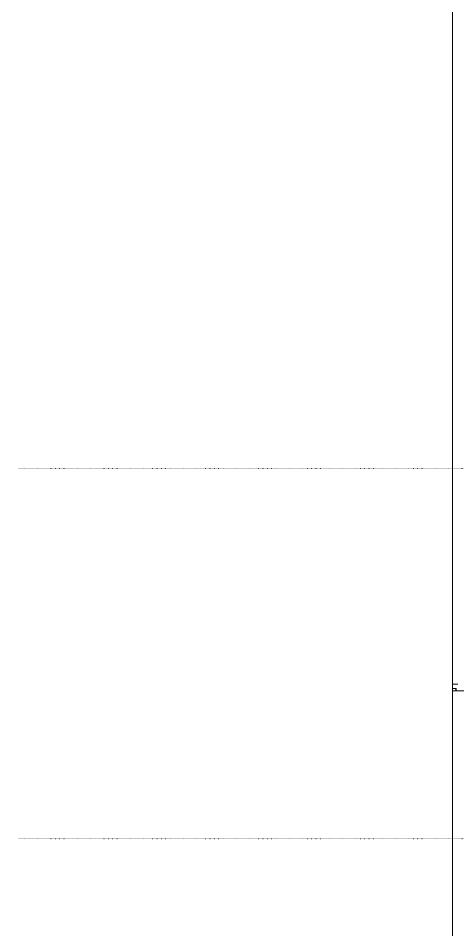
# Model space of a CAD drawing. Header units: millimetres. Extents: x -6736 to 224393, y -6260 to 72638.
# Drawn here: x -4080 to -340, y 3425 to 11181 of the extents above; entities that cross this region are included whole.
import ezdxf

# ---------------------------------------------------------------- set-up
doc = ezdxf.new("R2010")
doc.units = ezdxf.units.MM
doc.linetypes.add('HA_Dot-S4mm', pattern=[4, 0, -4])
for name, color, linetype, lineweight in [('A-FLOR-LEVL-OTLN', 9, 'Continuous', 9), ('A-ROOF-____-OTLN', 9, 'Continuous', 9), ('A-WALL-____-OTLN', 9, 'Continuous', 9)]:
    doc.layers.add(name, color=color, linetype=linetype, lineweight=lineweight)

# ---------------------------------------------------------------- blocks, each defined once
blk = doc.blocks.new('185-01_OBJEKT A_Central_rvt-1-A_pohled jižní_DPS pohled')
at = {"layer": 'A-ROOF-____-OTLN', "color": 7}
for p, q in [((-385, 5514.9), (-385, 14424.9)), ((-385, 5477.3), (-385, 5514.9)), ((-385, 5514.9), (-340, 5514.9)), ((-385, 5477.3), (-352.5, 5477.3)), ((-352.5, 5477.3), (-352.5, 5459.2))]:
    blk.add_line(p, q, dxfattribs=at)
at = {"layer": 'A-WALL-____-OTLN', "color": 7}
for p, q in [((-385, 5459.2), (-385, 5477.3)), ((-385, 5459.2), (-385, 0)), ((1892.5, 5459.2), (-385, 5459.2)), ((-360.1, 5459.2), (-352.5, 5477.3)), ((-385, 0), (-385, 5400))]:
    blk.add_line(p, q, dxfattribs=at)

msp = doc.modelspace()

# ---------------------------------------------------------------- linework, layer by layer
at = {"layer": 'A-FLOR-LEVL-OTLN', "linetype": 'HA_Dot-S4mm', "lineweight": 5}
for p, q in [((-4080.2, 7350), (29159.8, 7350)), ((-4080.2, 4200), (29159.8, 4200))]:
    msp.add_line(p, q, dxfattribs=at)

# ---------------------------------------------------------------- block references
at = {"lineweight": 5}
msp.add_blockref('185-01_OBJEKT A_Central_rvt-1-A_pohled jižní_DPS pohled', (0, 0), dxfattribs=at)

doc.saveas('drawing.dxf')
